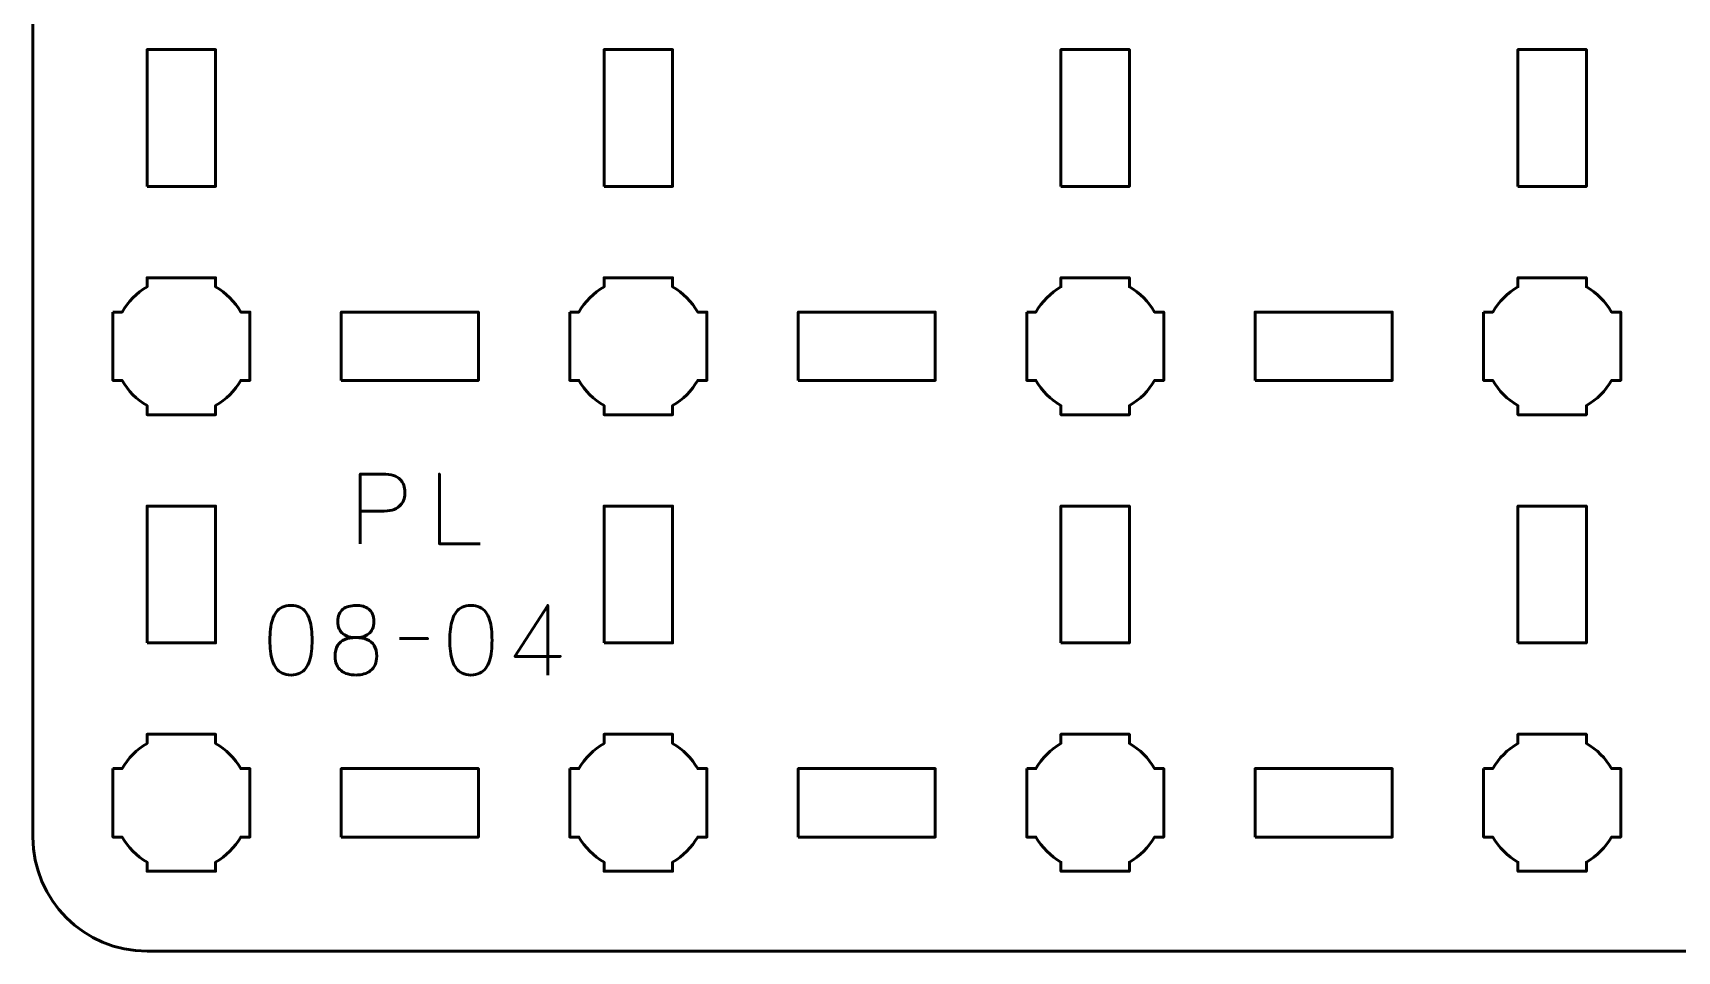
# Model space of a CAD drawing. Header units: centimetres. Extents: x -18.1 to -2.9, y -18.5 to -11.2.
# Drawn here: x -18.15 to -10.95, y -18.5 to -14.48 of the extents above; entities that cross this region are included whole.
import ezdxf

# ---------------------------------------------------------------- set-up
doc = ezdxf.new("R2010")
doc.units = ezdxf.units.CM
doc.header["$MEASUREMENT"] = 0
doc.layers.add('Layer 1', color=7, linetype='Continuous')

msp = doc.modelspace()

# ---------------------------------------------------------------- linework, layer by layer
at = {"layer": 'Layer 1', "color": 250, "lineweight": 53}
for points in [[(-17.65, -15.15), (-17.35, -15.15), (-17.35, -14.55), (-17.65, -14.55), (-17.65, -15.15)], [(-15.65, -15.15), (-15.35, -15.15), (-15.35, -14.55), (-15.65, -14.55), (-15.65, -15.15)], [(-13.65, -15.15), (-13.35, -15.15), (-13.35, -14.55), (-13.65, -14.55), (-13.65, -15.15)], [(-11.65, -15.15), (-11.35, -15.15), (-11.35, -14.55), (-11.65, -14.55), (-11.65, -15.15)], [(-16.8, -16), (-16.2, -16), (-16.2, -15.7), (-16.8, -15.7), (-16.8, -16)], [(-14.8, -16), (-14.2, -16), (-14.2, -15.7), (-14.8, -15.7), (-14.8, -16)], [(-12.8, -16), (-12.2, -16), (-12.2, -15.7), (-12.8, -15.7), (-12.8, -16)], [(-17.65, -17.15), (-17.35, -17.15), (-17.35, -16.55), (-17.65, -16.55), (-17.65, -17.15)], [(-15.65, -17.15), (-15.35, -17.15), (-15.35, -16.55), (-15.65, -16.55), (-15.65, -17.15)], [(-13.65, -17.15), (-13.35, -17.15), (-13.35, -16.55), (-13.65, -16.55), (-13.65, -17.15)], [(-11.65, -17.15), (-11.35, -17.15), (-11.35, -16.55), (-11.65, -16.55), (-11.65, -17.15)], [(-16.8, -18), (-16.2, -18), (-16.2, -17.7), (-16.8, -17.7), (-16.8, -18)], [(-14.8, -18), (-14.2, -18), (-14.2, -17.7), (-14.8, -17.7), (-14.8, -18)], [(-12.8, -18), (-12.2, -18), (-12.2, -17.7), (-12.8, -17.7), (-12.8, -18)]]:
    msp.add_lwpolyline(points, close=True, dxfattribs=at)
msp.add_open_spline([(-18.15, -18), (-18.15, -18), (-18.15, -11.7), (-18.15, -11.7), (-18.15, -11.7), (-18.15, -11.42391), (-17.92609, -11.2), (-17.65, -11.2), (-17.65, -11.2), (-17.65, -11.2), (-3.35, -11.2), (-3.35, -11.2), (-3.35, -11.2), (-3.07391, -11.2), (-2.85, -11.42391), (-2.85, -11.7), (-2.85, -11.7), (-2.85, -11.7), (-2.85, -18), (-2.85, -18), (-2.85, -18), (-2.85, -18.27609), (-3.07391, -18.5), (-3.35, -18.5), (-3.35, -18.5), (-3.35, -18.5), (-17.65, -18.5), (-17.65, -18.5), (-17.65, -18.5), (-17.92609, -18.5), (-18.15, -18.27609), (-18.15, -18)], degree=3, knots=[0, 0, 0, 0, 0.125, 0.125, 0.125, 0.125, 0.25, 0.25, 0.25, 0.25, 0.375, 0.375, 0.375, 0.375, 0.5, 0.5, 0.5, 0.5, 0.625, 0.625, 0.625, 0.625, 0.75, 0.75, 0.75, 0.75, 0.875, 0.875, 0.875, 0.875, 1, 1, 1, 1], dxfattribs=at)
at = {"layer": 'Layer 1', "lineweight": 53}
for points in [[(-17.8, -15.7), (-17.8, -15.7), (-17.75985, -15.7), (-17.75985, -15.7), (-17.75985, -15.7), (-17.7335, -15.65447), (-17.69553, -15.6165), (-17.65, -15.59015), (-17.65, -15.59015), (-17.65, -15.59015), (-17.65, -15.55), (-17.65, -15.55), (-17.65, -15.55), (-17.65, -15.55), (-17.5, -15.55), (-17.5, -15.55), (-17.5, -15.55), (-17.5, -15.55), (-17.35, -15.55), (-17.35, -15.55), (-17.35, -15.55), (-17.35, -15.55), (-17.35, -15.59015), (-17.35, -15.59015), (-17.35, -15.59015), (-17.30447, -15.6165), (-17.2665, -15.65447), (-17.24015, -15.7), (-17.24015, -15.7), (-17.24015, -15.7), (-17.2, -15.7), (-17.2, -15.7), (-17.2, -15.7), (-17.2, -15.7), (-17.2, -15.85), (-17.2, -15.85), (-17.2, -15.85), (-17.2, -15.85), (-17.2, -16), (-17.2, -16), (-17.2, -16), (-17.2, -16), (-17.24015, -16), (-17.24015, -16), (-17.24015, -16), (-17.2665, -16.04553), (-17.30447, -16.0835), (-17.35, -16.10985), (-17.35, -16.10985), (-17.35, -16.10985), (-17.35, -16.15), (-17.35, -16.15), (-17.35, -16.15), (-17.35, -16.15), (-17.5, -16.15), (-17.5, -16.15), (-17.5, -16.15), (-17.5, -16.15), (-17.65, -16.15), (-17.65, -16.15), (-17.65, -16.15), (-17.65, -16.15), (-17.65, -16.10985), (-17.65, -16.10985), (-17.65, -16.10985), (-17.69553, -16.0835), (-17.7335, -16.04553), (-17.75985, -16), (-17.75985, -16), (-17.75985, -16), (-17.8, -16), (-17.8, -16), (-17.8, -16), (-17.8, -16), (-17.8, -15.85), (-17.8, -15.85), (-17.8, -15.85), (-17.8, -15.85), (-17.8, -15.7), (-17.8, -15.7)], [(-15.8, -15.7), (-15.8, -15.7), (-15.75985, -15.7), (-15.75985, -15.7), (-15.75985, -15.7), (-15.7335, -15.65447), (-15.69553, -15.6165), (-15.65, -15.59015), (-15.65, -15.59015), (-15.65, -15.59015), (-15.65, -15.55), (-15.65, -15.55), (-15.65, -15.55), (-15.65, -15.55), (-15.5, -15.55), (-15.5, -15.55), (-15.5, -15.55), (-15.5, -15.55), (-15.35, -15.55), (-15.35, -15.55), (-15.35, -15.55), (-15.35, -15.55), (-15.35, -15.59015), (-15.35, -15.59015), (-15.35, -15.59015), (-15.30447, -15.6165), (-15.2665, -15.65447), (-15.24015, -15.7), (-15.24015, -15.7), (-15.24015, -15.7), (-15.2, -15.7), (-15.2, -15.7), (-15.2, -15.7), (-15.2, -15.7), (-15.2, -15.85), (-15.2, -15.85), (-15.2, -15.85), (-15.2, -15.85), (-15.2, -16), (-15.2, -16), (-15.2, -16), (-15.2, -16), (-15.24015, -16), (-15.24015, -16), (-15.24015, -16), (-15.2665, -16.04553), (-15.30447, -16.0835), (-15.35, -16.10985), (-15.35, -16.10985), (-15.35, -16.10985), (-15.35, -16.15), (-15.35, -16.15), (-15.35, -16.15), (-15.35, -16.15), (-15.5, -16.15), (-15.5, -16.15), (-15.5, -16.15), (-15.5, -16.15), (-15.65, -16.15), (-15.65, -16.15), (-15.65, -16.15), (-15.65, -16.15), (-15.65, -16.10985), (-15.65, -16.10985), (-15.65, -16.10985), (-15.69553, -16.0835), (-15.7335, -16.04553), (-15.75985, -16), (-15.75985, -16), (-15.75985, -16), (-15.8, -16), (-15.8, -16), (-15.8, -16), (-15.8, -16), (-15.8, -15.85), (-15.8, -15.85), (-15.8, -15.85), (-15.8, -15.85), (-15.8, -15.7), (-15.8, -15.7)], [(-13.8, -15.7), (-13.8, -15.7), (-13.75985, -15.7), (-13.75985, -15.7), (-13.75985, -15.7), (-13.7335, -15.65447), (-13.69553, -15.6165), (-13.65, -15.59015), (-13.65, -15.59015), (-13.65, -15.59015), (-13.65, -15.55), (-13.65, -15.55), (-13.65, -15.55), (-13.65, -15.55), (-13.5, -15.55), (-13.5, -15.55), (-13.5, -15.55), (-13.5, -15.55), (-13.35, -15.55), (-13.35, -15.55), (-13.35, -15.55), (-13.35, -15.55), (-13.35, -15.59015), (-13.35, -15.59015), (-13.35, -15.59015), (-13.30447, -15.6165), (-13.2665, -15.65447), (-13.24015, -15.7), (-13.24015, -15.7), (-13.24015, -15.7), (-13.2, -15.7), (-13.2, -15.7), (-13.2, -15.7), (-13.2, -15.7), (-13.2, -15.85), (-13.2, -15.85), (-13.2, -15.85), (-13.2, -15.85), (-13.2, -16), (-13.2, -16), (-13.2, -16), (-13.2, -16), (-13.24015, -16), (-13.24015, -16), (-13.24015, -16), (-13.2665, -16.04553), (-13.30447, -16.0835), (-13.35, -16.10985), (-13.35, -16.10985), (-13.35, -16.10985), (-13.35, -16.15), (-13.35, -16.15), (-13.35, -16.15), (-13.35, -16.15), (-13.5, -16.15), (-13.5, -16.15), (-13.5, -16.15), (-13.5, -16.15), (-13.65, -16.15), (-13.65, -16.15), (-13.65, -16.15), (-13.65, -16.15), (-13.65, -16.10985), (-13.65, -16.10985), (-13.65, -16.10985), (-13.69553, -16.0835), (-13.7335, -16.04553), (-13.75985, -16), (-13.75985, -16), (-13.75985, -16), (-13.8, -16), (-13.8, -16), (-13.8, -16), (-13.8, -16), (-13.8, -15.85), (-13.8, -15.85), (-13.8, -15.85), (-13.8, -15.85), (-13.8, -15.7), (-13.8, -15.7)], [(-11.8, -15.7), (-11.8, -15.7), (-11.75985, -15.7), (-11.75985, -15.7), (-11.75985, -15.7), (-11.7335, -15.65447), (-11.69553, -15.6165), (-11.65, -15.59015), (-11.65, -15.59015), (-11.65, -15.59015), (-11.65, -15.55), (-11.65, -15.55), (-11.65, -15.55), (-11.65, -15.55), (-11.5, -15.55), (-11.5, -15.55), (-11.5, -15.55), (-11.5, -15.55), (-11.35, -15.55), (-11.35, -15.55), (-11.35, -15.55), (-11.35, -15.55), (-11.35, -15.59015), (-11.35, -15.59015), (-11.35, -15.59015), (-11.30447, -15.6165), (-11.2665, -15.65447), (-11.24015, -15.7), (-11.24015, -15.7), (-11.24015, -15.7), (-11.2, -15.7), (-11.2, -15.7), (-11.2, -15.7), (-11.2, -15.7), (-11.2, -15.85), (-11.2, -15.85), (-11.2, -15.85), (-11.2, -15.85), (-11.2, -16), (-11.2, -16), (-11.2, -16), (-11.2, -16), (-11.24015, -16), (-11.24015, -16), (-11.24015, -16), (-11.2665, -16.04553), (-11.30447, -16.0835), (-11.35, -16.10985), (-11.35, -16.10985), (-11.35, -16.10985), (-11.35, -16.15), (-11.35, -16.15), (-11.35, -16.15), (-11.35, -16.15), (-11.5, -16.15), (-11.5, -16.15), (-11.5, -16.15), (-11.5, -16.15), (-11.65, -16.15), (-11.65, -16.15), (-11.65, -16.15), (-11.65, -16.15), (-11.65, -16.10985), (-11.65, -16.10985), (-11.65, -16.10985), (-11.69553, -16.0835), (-11.7335, -16.04553), (-11.75985, -16), (-11.75985, -16), (-11.75985, -16), (-11.8, -16), (-11.8, -16), (-11.8, -16), (-11.8, -16), (-11.8, -15.85), (-11.8, -15.85), (-11.8, -15.85), (-11.8, -15.85), (-11.8, -15.7), (-11.8, -15.7)], [(-17.8, -17.7), (-17.8, -17.7), (-17.75985, -17.7), (-17.75985, -17.7), (-17.75985, -17.7), (-17.7335, -17.65447), (-17.69553, -17.6165), (-17.65, -17.59015), (-17.65, -17.59015), (-17.65, -17.59015), (-17.65, -17.55), (-17.65, -17.55), (-17.65, -17.55), (-17.65, -17.55), (-17.5, -17.55), (-17.5, -17.55), (-17.5, -17.55), (-17.5, -17.55), (-17.35, -17.55), (-17.35, -17.55), (-17.35, -17.55), (-17.35, -17.55), (-17.35, -17.59015), (-17.35, -17.59015), (-17.35, -17.59015), (-17.30447, -17.6165), (-17.2665, -17.65447), (-17.24015, -17.7), (-17.24015, -17.7), (-17.24015, -17.7), (-17.2, -17.7), (-17.2, -17.7), (-17.2, -17.7), (-17.2, -17.7), (-17.2, -17.85), (-17.2, -17.85), (-17.2, -17.85), (-17.2, -17.85), (-17.2, -18), (-17.2, -18), (-17.2, -18), (-17.2, -18), (-17.24015, -18), (-17.24015, -18), (-17.24015, -18), (-17.2665, -18.04553), (-17.30447, -18.0835), (-17.35, -18.10985), (-17.35, -18.10985), (-17.35, -18.10985), (-17.35, -18.15), (-17.35, -18.15), (-17.35, -18.15), (-17.35, -18.15), (-17.5, -18.15), (-17.5, -18.15), (-17.5, -18.15), (-17.5, -18.15), (-17.65, -18.15), (-17.65, -18.15), (-17.65, -18.15), (-17.65, -18.15), (-17.65, -18.10985), (-17.65, -18.10985), (-17.65, -18.10985), (-17.69553, -18.0835), (-17.7335, -18.04553), (-17.75985, -18), (-17.75985, -18), (-17.75985, -18), (-17.8, -18), (-17.8, -18), (-17.8, -18), (-17.8, -18), (-17.8, -17.85), (-17.8, -17.85), (-17.8, -17.85), (-17.8, -17.85), (-17.8, -17.7), (-17.8, -17.7)], [(-15.8, -17.7), (-15.8, -17.7), (-15.75985, -17.7), (-15.75985, -17.7), (-15.75985, -17.7), (-15.7335, -17.65447), (-15.69553, -17.6165), (-15.65, -17.59015), (-15.65, -17.59015), (-15.65, -17.59015), (-15.65, -17.55), (-15.65, -17.55), (-15.65, -17.55), (-15.65, -17.55), (-15.5, -17.55), (-15.5, -17.55), (-15.5, -17.55), (-15.5, -17.55), (-15.35, -17.55), (-15.35, -17.55), (-15.35, -17.55), (-15.35, -17.55), (-15.35, -17.59015), (-15.35, -17.59015), (-15.35, -17.59015), (-15.30447, -17.6165), (-15.2665, -17.65447), (-15.24015, -17.7), (-15.24015, -17.7), (-15.24015, -17.7), (-15.2, -17.7), (-15.2, -17.7), (-15.2, -17.7), (-15.2, -17.7), (-15.2, -17.85), (-15.2, -17.85), (-15.2, -17.85), (-15.2, -17.85), (-15.2, -18), (-15.2, -18), (-15.2, -18), (-15.2, -18), (-15.24015, -18), (-15.24015, -18), (-15.24015, -18), (-15.2665, -18.04553), (-15.30447, -18.0835), (-15.35, -18.10985), (-15.35, -18.10985), (-15.35, -18.10985), (-15.35, -18.15), (-15.35, -18.15), (-15.35, -18.15), (-15.35, -18.15), (-15.5, -18.15), (-15.5, -18.15), (-15.5, -18.15), (-15.5, -18.15), (-15.65, -18.15), (-15.65, -18.15), (-15.65, -18.15), (-15.65, -18.15), (-15.65, -18.10985), (-15.65, -18.10985), (-15.65, -18.10985), (-15.69553, -18.0835), (-15.7335, -18.04553), (-15.75985, -18), (-15.75985, -18), (-15.75985, -18), (-15.8, -18), (-15.8, -18), (-15.8, -18), (-15.8, -18), (-15.8, -17.85), (-15.8, -17.85), (-15.8, -17.85), (-15.8, -17.85), (-15.8, -17.7), (-15.8, -17.7)], [(-13.8, -17.7), (-13.8, -17.7), (-13.75985, -17.7), (-13.75985, -17.7), (-13.75985, -17.7), (-13.7335, -17.65447), (-13.69553, -17.6165), (-13.65, -17.59015), (-13.65, -17.59015), (-13.65, -17.59015), (-13.65, -17.55), (-13.65, -17.55), (-13.65, -17.55), (-13.65, -17.55), (-13.5, -17.55), (-13.5, -17.55), (-13.5, -17.55), (-13.5, -17.55), (-13.35, -17.55), (-13.35, -17.55), (-13.35, -17.55), (-13.35, -17.55), (-13.35, -17.59015), (-13.35, -17.59015), (-13.35, -17.59015), (-13.30447, -17.6165), (-13.2665, -17.65447), (-13.24015, -17.7), (-13.24015, -17.7), (-13.24015, -17.7), (-13.2, -17.7), (-13.2, -17.7), (-13.2, -17.7), (-13.2, -17.7), (-13.2, -17.85), (-13.2, -17.85), (-13.2, -17.85), (-13.2, -17.85), (-13.2, -18), (-13.2, -18), (-13.2, -18), (-13.2, -18), (-13.24015, -18), (-13.24015, -18), (-13.24015, -18), (-13.2665, -18.04553), (-13.30447, -18.0835), (-13.35, -18.10985), (-13.35, -18.10985), (-13.35, -18.10985), (-13.35, -18.15), (-13.35, -18.15), (-13.35, -18.15), (-13.35, -18.15), (-13.5, -18.15), (-13.5, -18.15), (-13.5, -18.15), (-13.5, -18.15), (-13.65, -18.15), (-13.65, -18.15), (-13.65, -18.15), (-13.65, -18.15), (-13.65, -18.10985), (-13.65, -18.10985), (-13.65, -18.10985), (-13.69553, -18.0835), (-13.7335, -18.04553), (-13.75985, -18), (-13.75985, -18), (-13.75985, -18), (-13.8, -18), (-13.8, -18), (-13.8, -18), (-13.8, -18), (-13.8, -17.85), (-13.8, -17.85), (-13.8, -17.85), (-13.8, -17.85), (-13.8, -17.7), (-13.8, -17.7)], [(-11.8, -17.7), (-11.8, -17.7), (-11.75985, -17.7), (-11.75985, -17.7), (-11.75985, -17.7), (-11.7335, -17.65447), (-11.69553, -17.6165), (-11.65, -17.59015), (-11.65, -17.59015), (-11.65, -17.59015), (-11.65, -17.55), (-11.65, -17.55), (-11.65, -17.55), (-11.65, -17.55), (-11.5, -17.55), (-11.5, -17.55), (-11.5, -17.55), (-11.5, -17.55), (-11.35, -17.55), (-11.35, -17.55), (-11.35, -17.55), (-11.35, -17.55), (-11.35, -17.59015), (-11.35, -17.59015), (-11.35, -17.59015), (-11.30447, -17.6165), (-11.2665, -17.65447), (-11.24015, -17.7), (-11.24015, -17.7), (-11.24015, -17.7), (-11.2, -17.7), (-11.2, -17.7), (-11.2, -17.7), (-11.2, -17.7), (-11.2, -17.85), (-11.2, -17.85), (-11.2, -17.85), (-11.2, -17.85), (-11.2, -18), (-11.2, -18), (-11.2, -18), (-11.2, -18), (-11.24015, -18), (-11.24015, -18), (-11.24015, -18), (-11.2665, -18.04553), (-11.30447, -18.0835), (-11.35, -18.10985), (-11.35, -18.10985), (-11.35, -18.10985), (-11.35, -18.15), (-11.35, -18.15), (-11.35, -18.15), (-11.35, -18.15), (-11.5, -18.15), (-11.5, -18.15), (-11.5, -18.15), (-11.5, -18.15), (-11.65, -18.15), (-11.65, -18.15), (-11.65, -18.15), (-11.65, -18.15), (-11.65, -18.10985), (-11.65, -18.10985), (-11.65, -18.10985), (-11.69553, -18.0835), (-11.7335, -18.04553), (-11.75985, -18), (-11.75985, -18), (-11.75985, -18), (-11.8, -18), (-11.8, -18), (-11.8, -18), (-11.8, -18), (-11.8, -17.85), (-11.8, -17.85), (-11.8, -17.85), (-11.8, -17.85), (-11.8, -17.7), (-11.8, -17.7)]]:
    msp.add_open_spline(points, degree=3, knots=[0, 0, 0, 0, 0.05, 0.05, 0.05, 0.05, 0.1, 0.1, 0.1, 0.1, 0.15, 0.15, 0.15, 0.15, 0.2, 0.2, 0.2, 0.2, 0.25, 0.25, 0.25, 0.25, 0.3, 0.3, 0.3, 0.3, 0.35, 0.35, 0.35, 0.35, 0.4, 0.4, 0.4, 0.4, 0.45, 0.45, 0.45, 0.45, 0.5, 0.5, 0.5, 0.5, 0.55, 0.55, 0.55, 0.55, 0.6, 0.6, 0.6, 0.6, 0.65, 0.65, 0.65, 0.65, 0.7, 0.7, 0.7, 0.7, 0.75, 0.75, 0.75, 0.75, 0.8, 0.8, 0.8, 0.8, 0.85, 0.85, 0.85, 0.85, 0.9, 0.9, 0.9, 0.9, 0.95, 0.95, 0.95, 0.95, 1, 1, 1, 1], dxfattribs=at)
at = {"layer": 'Layer 1', "color": 5, "lineweight": 53}
for points, knots in [([(-16.71717, -16.71494), (-16.71717, -16.71494), (-16.71717, -16.40972), (-16.71717, -16.40972), (-16.71717, -16.40972), (-16.71717, -16.40972), (-16.6198, -16.40972), (-16.6198, -16.40972), (-16.6198, -16.40972), (-16.60033, -16.40979), (-16.58432, -16.41198), (-16.57169, -16.41621), (-16.57169, -16.41621), (-16.55913, -16.42037), (-16.54925, -16.42616), (-16.54212, -16.4335), (-16.54212, -16.4335), (-16.535, -16.44076), (-16.52992, -16.44909), (-16.52681, -16.45847), (-16.52681, -16.45847), (-16.52378, -16.46786), (-16.52202, -16.47766), (-16.52159, -16.48804), (-16.52159, -16.48804), (-16.5211, -16.49841), (-16.5223, -16.50857), (-16.52512, -16.51844), (-16.52512, -16.51844), (-16.52801, -16.52832), (-16.53288, -16.53728), (-16.53987, -16.54533), (-16.53987, -16.54533), (-16.54678, -16.55337), (-16.55616, -16.55979), (-16.56795, -16.56452), (-16.56795, -16.56452), (-16.57973, -16.56931), (-16.59433, -16.57171), (-16.61176, -16.57185), (-16.61176, -16.57185), (-16.61176, -16.57185), (-16.71717, -16.57185), (-16.71717, -16.57185), (-16.71717, -16.57185), (-16.71717, -16.57185), (-16.61176, -16.57185), (-16.61176, -16.57185), (-16.61176, -16.57185), (-16.59469, -16.57171), (-16.58022, -16.56931), (-16.56851, -16.56452), (-16.56851, -16.56452), (-16.55673, -16.55979), (-16.54734, -16.55337), (-16.54029, -16.54533), (-16.54029, -16.54533), (-16.5333, -16.53728), (-16.52829, -16.52832), (-16.52533, -16.51844), (-16.52533, -16.51844), (-16.52237, -16.50857), (-16.5211, -16.49841), (-16.52159, -16.48804), (-16.52159, -16.48804), (-16.52202, -16.47766), (-16.52378, -16.46786), (-16.52695, -16.45847), (-16.52695, -16.45847), (-16.53006, -16.44909), (-16.53528, -16.44076), (-16.54241, -16.4335), (-16.54241, -16.4335), (-16.5496, -16.42616), (-16.55948, -16.42037), (-16.57204, -16.41621), (-16.57204, -16.41621), (-16.58467, -16.41198), (-16.60054, -16.40979), (-16.6198, -16.40972), (-16.6198, -16.40972), (-16.6198, -16.40972), (-16.71717, -16.40972), (-16.71717, -16.40972), (-16.71717, -16.40972), (-16.71717, -16.40972), (-16.71717, -16.71494), (-16.71717, -16.71494)], [0, 0, 0, 0, 0.0454545, 0.0454545, 0.0454545, 0.0454545, 0.0909091, 0.0909091, 0.0909091, 0.0909091, 0.1363636, 0.1363636, 0.1363636, 0.1363636, 0.1818182, 0.1818182, 0.1818182, 0.1818182, 0.2272727, 0.2272727, 0.2272727, 0.2272727, 0.2727273, 0.2727273, 0.2727273, 0.2727273, 0.3181818, 0.3181818, 0.3181818, 0.3181818, 0.3636364, 0.3636364, 0.3636364, 0.3636364, 0.4090909, 0.4090909, 0.4090909, 0.4090909, 0.4545455, 0.4545455, 0.4545455, 0.4545455, 0.5, 0.5, 0.5, 0.5, 0.5454545, 0.5454545, 0.5454545, 0.5454545, 0.5909091, 0.5909091, 0.5909091, 0.5909091, 0.6363636, 0.6363636, 0.6363636, 0.6363636, 0.6818182, 0.6818182, 0.6818182, 0.6818182, 0.7272727, 0.7272727, 0.7272727, 0.7272727, 0.7727273, 0.7727273, 0.7727273, 0.7727273, 0.8181818, 0.8181818, 0.8181818, 0.8181818, 0.8636364, 0.8636364, 0.8636364, 0.8636364, 0.9090909, 0.9090909, 0.9090909, 0.9090909, 0.9545455, 0.9545455, 0.9545455, 0.9545455, 1, 1, 1, 1]), ([(-16.19267, -16.71494), (-16.19267, -16.71494), (-16.37089, -16.71494), (-16.37089, -16.71494), (-16.37089, -16.71494), (-16.37089, -16.71494), (-16.37089, -16.40972), (-16.37089, -16.40972), (-16.37089, -16.40972), (-16.37089, -16.40972), (-16.37089, -16.71494), (-16.37089, -16.71494), (-16.37089, -16.71494), (-16.37089, -16.71494), (-16.19267, -16.71494), (-16.19267, -16.71494)], [0, 0, 0, 0, 0.25, 0.25, 0.25, 0.25, 0.5, 0.5, 0.5, 0.5, 0.75, 0.75, 0.75, 0.75, 1, 1, 1, 1]), ([(-17.02006, -17.29025), (-17.00525, -17.29018), (-16.99248, -17.28757), (-16.98182, -17.28249), (-16.98182, -17.28249), (-16.97124, -17.27741), (-16.96242, -17.27014), (-16.95537, -17.2609), (-16.95537, -17.2609), (-16.94838, -17.25159), (-16.94288, -17.24058), (-16.93879, -17.22788), (-16.93879, -17.22788), (-16.93476, -17.21518), (-16.93187, -17.20128), (-16.93025, -17.18604), (-16.93025, -17.18604), (-16.92855, -17.1708), (-16.92771, -17.15478), (-16.92778, -17.13785), (-16.92778, -17.13785), (-16.92771, -17.12099), (-16.92855, -17.10497), (-16.93025, -17.0898), (-16.93025, -17.0898), (-16.93187, -17.07463), (-16.93476, -17.06066), (-16.93879, -17.04796), (-16.93879, -17.04796), (-16.94288, -17.03533), (-16.94838, -17.02433), (-16.95537, -17.01494), (-16.95537, -17.01494), (-16.96242, -17.00563), (-16.97124, -16.99836), (-16.98182, -16.99328), (-16.98182, -16.99328), (-16.99248, -16.98813), (-17.00525, -16.98552), (-17.02006, -16.98545), (-17.02006, -16.98545), (-17.03488, -16.98552), (-17.04765, -16.98813), (-17.05831, -16.99328), (-17.05831, -16.99328), (-17.06889, -16.99836), (-17.07771, -17.00563), (-17.08476, -17.01494), (-17.08476, -17.01494), (-17.09175, -17.02433), (-17.09725, -17.03533), (-17.10134, -17.04796), (-17.10134, -17.04796), (-17.10537, -17.06066), (-17.10826, -17.07463), (-17.10988, -17.0898), (-17.10988, -17.0898), (-17.11157, -17.10497), (-17.11242, -17.12099), (-17.11235, -17.13785), (-17.11235, -17.13785), (-17.11242, -17.15478), (-17.11157, -17.1708), (-17.10988, -17.18604), (-17.10988, -17.18604), (-17.10826, -17.20128), (-17.10537, -17.21518), (-17.10134, -17.22788), (-17.10134, -17.22788), (-17.09725, -17.24058), (-17.09175, -17.25159), (-17.08476, -17.2609), (-17.08476, -17.2609), (-17.07771, -17.27014), (-17.06889, -17.27741), (-17.05831, -17.28249), (-17.05831, -17.28249), (-17.04765, -17.28757), (-17.03488, -17.29018), (-17.02006, -17.29025)], [0, 0, 0, 0, 0.05, 0.05, 0.05, 0.05, 0.1, 0.1, 0.1, 0.1, 0.15, 0.15, 0.15, 0.15, 0.2, 0.2, 0.2, 0.2, 0.25, 0.25, 0.25, 0.25, 0.3, 0.3, 0.3, 0.3, 0.35, 0.35, 0.35, 0.35, 0.4, 0.4, 0.4, 0.4, 0.45, 0.45, 0.45, 0.45, 0.5, 0.5, 0.5, 0.5, 0.55, 0.55, 0.55, 0.55, 0.6, 0.6, 0.6, 0.6, 0.65, 0.65, 0.65, 0.65, 0.7, 0.7, 0.7, 0.7, 0.75, 0.75, 0.75, 0.75, 0.8, 0.8, 0.8, 0.8, 0.85, 0.85, 0.85, 0.85, 0.9, 0.9, 0.9, 0.9, 0.95, 0.95, 0.95, 0.95, 1, 1, 1, 1]), ([(-17.02006, -17.29025), (-17.00525, -17.29018), (-16.99248, -17.28757), (-16.98182, -17.28249), (-16.98182, -17.28249), (-16.97124, -17.27741), (-16.96242, -17.27014), (-16.95537, -17.2609), (-16.95537, -17.2609), (-16.94838, -17.25159), (-16.94288, -17.24058), (-16.93879, -17.22788), (-16.93879, -17.22788), (-16.93476, -17.21518), (-16.93187, -17.20128), (-16.93025, -17.18604), (-16.93025, -17.18604), (-16.92855, -17.1708), (-16.92771, -17.15478), (-16.92778, -17.13785), (-16.92778, -17.13785), (-16.92771, -17.12099), (-16.92855, -17.10497), (-16.93025, -17.0898), (-16.93025, -17.0898), (-16.93187, -17.07463), (-16.93476, -17.06066), (-16.93879, -17.04796), (-16.93879, -17.04796), (-16.94288, -17.03533), (-16.94838, -17.02433), (-16.95537, -17.01494), (-16.95537, -17.01494), (-16.96242, -17.00563), (-16.97124, -16.99836), (-16.98182, -16.99328), (-16.98182, -16.99328), (-16.99248, -16.98813), (-17.00525, -16.98552), (-17.02006, -16.98545), (-17.02006, -16.98545), (-17.03488, -16.98552), (-17.04765, -16.98813), (-17.05831, -16.99328), (-17.05831, -16.99328), (-17.06889, -16.99836), (-17.07771, -17.00563), (-17.08476, -17.01494), (-17.08476, -17.01494), (-17.09175, -17.02433), (-17.09725, -17.03533), (-17.10134, -17.04796), (-17.10134, -17.04796), (-17.10537, -17.06066), (-17.10826, -17.07463), (-17.10988, -17.0898), (-17.10988, -17.0898), (-17.11157, -17.10497), (-17.11242, -17.12099), (-17.11235, -17.13785), (-17.11235, -17.13785), (-17.11242, -17.15478), (-17.11157, -17.1708), (-17.10988, -17.18604), (-17.10988, -17.18604), (-17.10826, -17.20128), (-17.10537, -17.21518), (-17.10134, -17.22788), (-17.10134, -17.22788), (-17.09725, -17.24058), (-17.09175, -17.25159), (-17.08476, -17.2609), (-17.08476, -17.2609), (-17.07771, -17.27014), (-17.06889, -17.27741), (-17.05831, -17.28249), (-17.05831, -17.28249), (-17.04765, -17.28757), (-17.03488, -17.29018), (-17.02006, -17.29025)], [0, 0, 0, 0, 0.05, 0.05, 0.05, 0.05, 0.1, 0.1, 0.1, 0.1, 0.15, 0.15, 0.15, 0.15, 0.2, 0.2, 0.2, 0.2, 0.25, 0.25, 0.25, 0.25, 0.3, 0.3, 0.3, 0.3, 0.35, 0.35, 0.35, 0.35, 0.4, 0.4, 0.4, 0.4, 0.45, 0.45, 0.45, 0.45, 0.5, 0.5, 0.5, 0.5, 0.55, 0.55, 0.55, 0.55, 0.6, 0.6, 0.6, 0.6, 0.65, 0.65, 0.65, 0.65, 0.7, 0.7, 0.7, 0.7, 0.75, 0.75, 0.75, 0.75, 0.8, 0.8, 0.8, 0.8, 0.85, 0.85, 0.85, 0.85, 0.9, 0.9, 0.9, 0.9, 0.95, 0.95, 0.95, 0.95, 1, 1, 1, 1]), ([(-16.73643, -17.12642), (-16.72557, -17.12642), (-16.71541, -17.12515), (-16.70588, -17.12261), (-16.70588, -17.12261), (-16.69643, -17.12), (-16.6881, -17.11591), (-16.68084, -17.11033), (-16.68084, -17.11033), (-16.67364, -17.10476), (-16.668, -17.09749), (-16.6639, -17.08853), (-16.6639, -17.08853), (-16.65981, -17.07964), (-16.65777, -17.06885), (-16.6577, -17.05615), (-16.6577, -17.05615), (-16.65777, -17.04345), (-16.65974, -17.03258), (-16.66362, -17.02355), (-16.66362, -17.02355), (-16.6675, -17.01452), (-16.67301, -17.00711), (-16.68006, -17.0014), (-16.68006, -17.0014), (-16.68712, -16.99575), (-16.69544, -16.99159), (-16.70504, -16.98898), (-16.70504, -16.98898), (-16.71456, -16.98637), (-16.72508, -16.98524), (-16.73643, -16.98545), (-16.73643, -16.98545), (-16.74779, -16.98559), (-16.75831, -16.98708), (-16.76783, -16.98969), (-16.76783, -16.98969), (-16.77743, -16.99237), (-16.78575, -16.99646), (-16.79281, -17.00203), (-16.79281, -17.00203), (-16.79986, -17.00761), (-16.80537, -17.01487), (-16.80925, -17.02376), (-16.80925, -17.02376), (-16.81313, -17.03272), (-16.8151, -17.04345), (-16.81517, -17.05615), (-16.81517, -17.05615), (-16.8151, -17.06885), (-16.81306, -17.07964), (-16.80896, -17.08853), (-16.80896, -17.08853), (-16.80487, -17.09749), (-16.79923, -17.10476), (-16.79196, -17.11033), (-16.79196, -17.11033), (-16.78476, -17.11591), (-16.77644, -17.12), (-16.76698, -17.12261), (-16.76698, -17.12261), (-16.75746, -17.12515), (-16.7473, -17.12642), (-16.73643, -17.12642)], [0, 0, 0, 0, 0.0625, 0.0625, 0.0625, 0.0625, 0.125, 0.125, 0.125, 0.125, 0.1875, 0.1875, 0.1875, 0.1875, 0.25, 0.25, 0.25, 0.25, 0.3125, 0.3125, 0.3125, 0.3125, 0.375, 0.375, 0.375, 0.375, 0.4375, 0.4375, 0.4375, 0.4375, 0.5, 0.5, 0.5, 0.5, 0.5625, 0.5625, 0.5625, 0.5625, 0.625, 0.625, 0.625, 0.625, 0.6875, 0.6875, 0.6875, 0.6875, 0.75, 0.75, 0.75, 0.75, 0.8125, 0.8125, 0.8125, 0.8125, 0.875, 0.875, 0.875, 0.875, 0.9375, 0.9375, 0.9375, 0.9375, 1, 1, 1, 1]), ([(-16.73643, -17.12642), (-16.72557, -17.12642), (-16.71541, -17.12515), (-16.70588, -17.12261), (-16.70588, -17.12261), (-16.69643, -17.12), (-16.6881, -17.11591), (-16.68084, -17.11033), (-16.68084, -17.11033), (-16.67364, -17.10476), (-16.668, -17.09749), (-16.6639, -17.08853), (-16.6639, -17.08853), (-16.65981, -17.07964), (-16.65777, -17.06885), (-16.6577, -17.05615), (-16.6577, -17.05615), (-16.65777, -17.04345), (-16.65974, -17.03258), (-16.66362, -17.02355), (-16.66362, -17.02355), (-16.6675, -17.01452), (-16.67301, -17.00711), (-16.68006, -17.0014), (-16.68006, -17.0014), (-16.68712, -16.99575), (-16.69544, -16.99159), (-16.70504, -16.98898), (-16.70504, -16.98898), (-16.71456, -16.98637), (-16.72508, -16.98524), (-16.73643, -16.98545), (-16.73643, -16.98545), (-16.74779, -16.98559), (-16.75831, -16.98708), (-16.76783, -16.98969), (-16.76783, -16.98969), (-16.77743, -16.99237), (-16.78575, -16.99646), (-16.79281, -17.00203), (-16.79281, -17.00203), (-16.79986, -17.00761), (-16.80537, -17.01487), (-16.80925, -17.02376), (-16.80925, -17.02376), (-16.81313, -17.03272), (-16.8151, -17.04345), (-16.81517, -17.05615), (-16.81517, -17.05615), (-16.8151, -17.06885), (-16.81306, -17.07964), (-16.80896, -17.08853), (-16.80896, -17.08853), (-16.80487, -17.09749), (-16.79923, -17.10476), (-16.79196, -17.11033), (-16.79196, -17.11033), (-16.78476, -17.11591), (-16.77644, -17.12), (-16.76698, -17.12261), (-16.76698, -17.12261), (-16.75746, -17.12515), (-16.7473, -17.12642), (-16.73643, -17.12642)], [0, 0, 0, 0, 0.0625, 0.0625, 0.0625, 0.0625, 0.125, 0.125, 0.125, 0.125, 0.1875, 0.1875, 0.1875, 0.1875, 0.25, 0.25, 0.25, 0.25, 0.3125, 0.3125, 0.3125, 0.3125, 0.375, 0.375, 0.375, 0.375, 0.4375, 0.4375, 0.4375, 0.4375, 0.5, 0.5, 0.5, 0.5, 0.5625, 0.5625, 0.5625, 0.5625, 0.625, 0.625, 0.625, 0.625, 0.6875, 0.6875, 0.6875, 0.6875, 0.75, 0.75, 0.75, 0.75, 0.8125, 0.8125, 0.8125, 0.8125, 0.875, 0.875, 0.875, 0.875, 0.9375, 0.9375, 0.9375, 0.9375, 1, 1, 1, 1]), ([(-16.23267, -17.29025), (-16.21786, -17.29018), (-16.20509, -17.28757), (-16.19443, -17.28249), (-16.19443, -17.28249), (-16.18385, -17.27741), (-16.17503, -17.27014), (-16.16798, -17.2609), (-16.16798, -17.2609), (-16.16099, -17.25159), (-16.15549, -17.24058), (-16.1514, -17.22788), (-16.1514, -17.22788), (-16.14737, -17.21518), (-16.14448, -17.20128), (-16.14286, -17.18604), (-16.14286, -17.18604), (-16.14116, -17.1708), (-16.14032, -17.15478), (-16.14039, -17.13785), (-16.14039, -17.13785), (-16.14032, -17.12099), (-16.14116, -17.10497), (-16.14286, -17.0898), (-16.14286, -17.0898), (-16.14448, -17.07463), (-16.14737, -17.06066), (-16.1514, -17.04796), (-16.1514, -17.04796), (-16.15549, -17.03533), (-16.16099, -17.02433), (-16.16798, -17.01494), (-16.16798, -17.01494), (-16.17503, -17.00563), (-16.18385, -16.99836), (-16.19443, -16.99328), (-16.19443, -16.99328), (-16.20509, -16.98813), (-16.21786, -16.98552), (-16.23267, -16.98545), (-16.23267, -16.98545), (-16.24749, -16.98552), (-16.26026, -16.98813), (-16.27092, -16.99328), (-16.27092, -16.99328), (-16.2815, -16.99836), (-16.29032, -17.00563), (-16.29737, -17.01494), (-16.29737, -17.01494), (-16.30436, -17.02433), (-16.30986, -17.03533), (-16.31395, -17.04796), (-16.31395, -17.04796), (-16.31798, -17.06066), (-16.32087, -17.07463), (-16.32249, -17.0898), (-16.32249, -17.0898), (-16.32418, -17.10497), (-16.32503, -17.12099), (-16.32496, -17.13785), (-16.32496, -17.13785), (-16.32503, -17.15478), (-16.32418, -17.1708), (-16.32249, -17.18604), (-16.32249, -17.18604), (-16.32087, -17.20128), (-16.31798, -17.21518), (-16.31395, -17.22788), (-16.31395, -17.22788), (-16.30986, -17.24058), (-16.30436, -17.25159), (-16.29737, -17.2609), (-16.29737, -17.2609), (-16.29032, -17.27014), (-16.2815, -17.27741), (-16.27092, -17.28249), (-16.27092, -17.28249), (-16.26026, -17.28757), (-16.24749, -17.29018), (-16.23267, -17.29025)], [0, 0, 0, 0, 0.05, 0.05, 0.05, 0.05, 0.1, 0.1, 0.1, 0.1, 0.15, 0.15, 0.15, 0.15, 0.2, 0.2, 0.2, 0.2, 0.25, 0.25, 0.25, 0.25, 0.3, 0.3, 0.3, 0.3, 0.35, 0.35, 0.35, 0.35, 0.4, 0.4, 0.4, 0.4, 0.45, 0.45, 0.45, 0.45, 0.5, 0.5, 0.5, 0.5, 0.55, 0.55, 0.55, 0.55, 0.6, 0.6, 0.6, 0.6, 0.65, 0.65, 0.65, 0.65, 0.7, 0.7, 0.7, 0.7, 0.75, 0.75, 0.75, 0.75, 0.8, 0.8, 0.8, 0.8, 0.85, 0.85, 0.85, 0.85, 0.9, 0.9, 0.9, 0.9, 0.95, 0.95, 0.95, 0.95, 1, 1, 1, 1]), ([(-16.23267, -17.29025), (-16.21786, -17.29018), (-16.20509, -17.28757), (-16.19443, -17.28249), (-16.19443, -17.28249), (-16.18385, -17.27741), (-16.17503, -17.27014), (-16.16798, -17.2609), (-16.16798, -17.2609), (-16.16099, -17.25159), (-16.15549, -17.24058), (-16.1514, -17.22788), (-16.1514, -17.22788), (-16.14737, -17.21518), (-16.14448, -17.20128), (-16.14286, -17.18604), (-16.14286, -17.18604), (-16.14116, -17.1708), (-16.14032, -17.15478), (-16.14039, -17.13785), (-16.14039, -17.13785), (-16.14032, -17.12099), (-16.14116, -17.10497), (-16.14286, -17.0898), (-16.14286, -17.0898), (-16.14448, -17.07463), (-16.14737, -17.06066), (-16.1514, -17.04796), (-16.1514, -17.04796), (-16.15549, -17.03533), (-16.16099, -17.02433), (-16.16798, -17.01494), (-16.16798, -17.01494), (-16.17503, -17.00563), (-16.18385, -16.99836), (-16.19443, -16.99328), (-16.19443, -16.99328), (-16.20509, -16.98813), (-16.21786, -16.98552), (-16.23267, -16.98545), (-16.23267, -16.98545), (-16.24749, -16.98552), (-16.26026, -16.98813), (-16.27092, -16.99328), (-16.27092, -16.99328), (-16.2815, -16.99836), (-16.29032, -17.00563), (-16.29737, -17.01494), (-16.29737, -17.01494), (-16.30436, -17.02433), (-16.30986, -17.03533), (-16.31395, -17.04796), (-16.31395, -17.04796), (-16.31798, -17.06066), (-16.32087, -17.07463), (-16.32249, -17.0898), (-16.32249, -17.0898), (-16.32418, -17.10497), (-16.32503, -17.12099), (-16.32496, -17.13785), (-16.32496, -17.13785), (-16.32503, -17.15478), (-16.32418, -17.1708), (-16.32249, -17.18604), (-16.32249, -17.18604), (-16.32087, -17.20128), (-16.31798, -17.21518), (-16.31395, -17.22788), (-16.31395, -17.22788), (-16.30986, -17.24058), (-16.30436, -17.25159), (-16.29737, -17.2609), (-16.29737, -17.2609), (-16.29032, -17.27014), (-16.2815, -17.27741), (-16.27092, -17.28249), (-16.27092, -17.28249), (-16.26026, -17.28757), (-16.24749, -17.29018), (-16.23267, -17.29025)], [0, 0, 0, 0, 0.05, 0.05, 0.05, 0.05, 0.1, 0.1, 0.1, 0.1, 0.15, 0.15, 0.15, 0.15, 0.2, 0.2, 0.2, 0.2, 0.25, 0.25, 0.25, 0.25, 0.3, 0.3, 0.3, 0.3, 0.35, 0.35, 0.35, 0.35, 0.4, 0.4, 0.4, 0.4, 0.45, 0.45, 0.45, 0.45, 0.5, 0.5, 0.5, 0.5, 0.55, 0.55, 0.55, 0.55, 0.6, 0.6, 0.6, 0.6, 0.65, 0.65, 0.65, 0.65, 0.7, 0.7, 0.7, 0.7, 0.75, 0.75, 0.75, 0.75, 0.8, 0.8, 0.8, 0.8, 0.85, 0.85, 0.85, 0.85, 0.9, 0.9, 0.9, 0.9, 0.95, 0.95, 0.95, 0.95, 1, 1, 1, 1]), ([(-15.89613, -17.29025), (-15.89613, -17.29025), (-15.89613, -16.98503), (-15.89613, -16.98503), (-15.89613, -16.98503), (-15.89613, -16.98503), (-16.04006, -17.20897), (-16.04006, -17.20897), (-16.04006, -17.20897), (-16.04006, -17.20897), (-15.84194, -17.20897), (-15.84194, -17.20897), (-15.84194, -17.20897), (-15.84194, -17.20897), (-16.04006, -17.20897), (-16.04006, -17.20897), (-16.04006, -17.20897), (-16.04006, -17.20897), (-15.89613, -16.98503), (-15.89613, -16.98503), (-15.89613, -16.98503), (-15.89613, -16.98503), (-15.89613, -17.29025), (-15.89613, -17.29025)], [0, 0, 0, 0, 0.1666667, 0.1666667, 0.1666667, 0.1666667, 0.3333333, 0.3333333, 0.3333333, 0.3333333, 0.5, 0.5, 0.5, 0.5, 0.6666667, 0.6666667, 0.6666667, 0.6666667, 0.8333333, 0.8333333, 0.8333333, 0.8333333, 1, 1, 1, 1]), ([(-16.73643, -17.29025), (-16.72373, -17.29025), (-16.71188, -17.28877), (-16.70087, -17.28566), (-16.70087, -17.28566), (-16.68987, -17.28256), (-16.6802, -17.27769), (-16.67181, -17.27106), (-16.67181, -17.27106), (-16.66348, -17.2645), (-16.65692, -17.25603), (-16.65219, -17.24559), (-16.65219, -17.24559), (-16.64746, -17.23522), (-16.64507, -17.22273), (-16.645, -17.20812), (-16.645, -17.20812), (-16.64514, -17.18872), (-16.64895, -17.17299), (-16.6565, -17.16099), (-16.6565, -17.16099), (-16.66404, -17.14893), (-16.67463, -17.14018), (-16.68825, -17.13461), (-16.68825, -17.13461), (-16.70193, -17.1291), (-16.71795, -17.12635), (-16.73643, -17.12642), (-16.73643, -17.12642), (-16.75485, -17.12635), (-16.77094, -17.1291), (-16.78448, -17.13461), (-16.78448, -17.13461), (-16.7981, -17.14018), (-16.80861, -17.14893), (-16.81609, -17.16099), (-16.81609, -17.16099), (-16.82357, -17.17299), (-16.82738, -17.18872), (-16.82745, -17.20812), (-16.82745, -17.20812), (-16.82738, -17.22273), (-16.82498, -17.23522), (-16.82025, -17.24559), (-16.82025, -17.24559), (-16.81553, -17.25603), (-16.80904, -17.2645), (-16.80064, -17.27106), (-16.80064, -17.27106), (-16.79231, -17.27769), (-16.78272, -17.28256), (-16.77171, -17.28566), (-16.77171, -17.28566), (-16.76078, -17.28877), (-16.74899, -17.29025), (-16.73643, -17.29025)], [0, 0, 0, 0, 0.0714286, 0.0714286, 0.0714286, 0.0714286, 0.1428571, 0.1428571, 0.1428571, 0.1428571, 0.2142857, 0.2142857, 0.2142857, 0.2142857, 0.2857143, 0.2857143, 0.2857143, 0.2857143, 0.3571429, 0.3571429, 0.3571429, 0.3571429, 0.4285714, 0.4285714, 0.4285714, 0.4285714, 0.5, 0.5, 0.5, 0.5, 0.5714286, 0.5714286, 0.5714286, 0.5714286, 0.6428571, 0.6428571, 0.6428571, 0.6428571, 0.7142857, 0.7142857, 0.7142857, 0.7142857, 0.7857143, 0.7857143, 0.7857143, 0.7857143, 0.8571429, 0.8571429, 0.8571429, 0.8571429, 0.9285714, 0.9285714, 0.9285714, 0.9285714, 1, 1, 1, 1]), ([(-16.73643, -17.29025), (-16.72373, -17.29025), (-16.71188, -17.28877), (-16.70087, -17.28566), (-16.70087, -17.28566), (-16.68987, -17.28256), (-16.6802, -17.27769), (-16.67181, -17.27106), (-16.67181, -17.27106), (-16.66348, -17.2645), (-16.65692, -17.25603), (-16.65219, -17.24559), (-16.65219, -17.24559), (-16.64746, -17.23522), (-16.64507, -17.22273), (-16.645, -17.20812), (-16.645, -17.20812), (-16.64514, -17.18872), (-16.64895, -17.17299), (-16.6565, -17.16099), (-16.6565, -17.16099), (-16.66404, -17.14893), (-16.67463, -17.14018), (-16.68825, -17.13461), (-16.68825, -17.13461), (-16.70193, -17.1291), (-16.71795, -17.12635), (-16.73643, -17.12642), (-16.73643, -17.12642), (-16.75485, -17.12635), (-16.77094, -17.1291), (-16.78448, -17.13461), (-16.78448, -17.13461), (-16.7981, -17.14018), (-16.80861, -17.14893), (-16.81609, -17.16099), (-16.81609, -17.16099), (-16.82357, -17.17299), (-16.82738, -17.18872), (-16.82745, -17.20812), (-16.82745, -17.20812), (-16.82738, -17.22273), (-16.82498, -17.23522), (-16.82025, -17.24559), (-16.82025, -17.24559), (-16.81553, -17.25603), (-16.80904, -17.2645), (-16.80064, -17.27106), (-16.80064, -17.27106), (-16.79231, -17.27769), (-16.78272, -17.28256), (-16.77171, -17.28566), (-16.77171, -17.28566), (-16.76078, -17.28877), (-16.74899, -17.29025), (-16.73643, -17.29025)], [0, 0, 0, 0, 0.0714286, 0.0714286, 0.0714286, 0.0714286, 0.1428571, 0.1428571, 0.1428571, 0.1428571, 0.2142857, 0.2142857, 0.2142857, 0.2142857, 0.2857143, 0.2857143, 0.2857143, 0.2857143, 0.3571429, 0.3571429, 0.3571429, 0.3571429, 0.4285714, 0.4285714, 0.4285714, 0.4285714, 0.5, 0.5, 0.5, 0.5, 0.5714286, 0.5714286, 0.5714286, 0.5714286, 0.6428571, 0.6428571, 0.6428571, 0.6428571, 0.7142857, 0.7142857, 0.7142857, 0.7142857, 0.7857143, 0.7857143, 0.7857143, 0.7857143, 0.8571429, 0.8571429, 0.8571429, 0.8571429, 0.9285714, 0.9285714, 0.9285714, 0.9285714, 1, 1, 1, 1]), ([(-16.54509, -17.13065), (-16.54509, -17.13065), (-16.4219, -17.13065), (-16.4219, -17.13065), (-16.4219, -17.13065), (-16.4219, -17.13065), (-16.54509, -17.13065), (-16.54509, -17.13065)], [0, 0, 0, 0, 0.5, 0.5, 0.5, 0.5, 1, 1, 1, 1])]:
    msp.add_open_spline(points, degree=3, knots=knots, dxfattribs=at)

doc.saveas('drawing.dxf')
